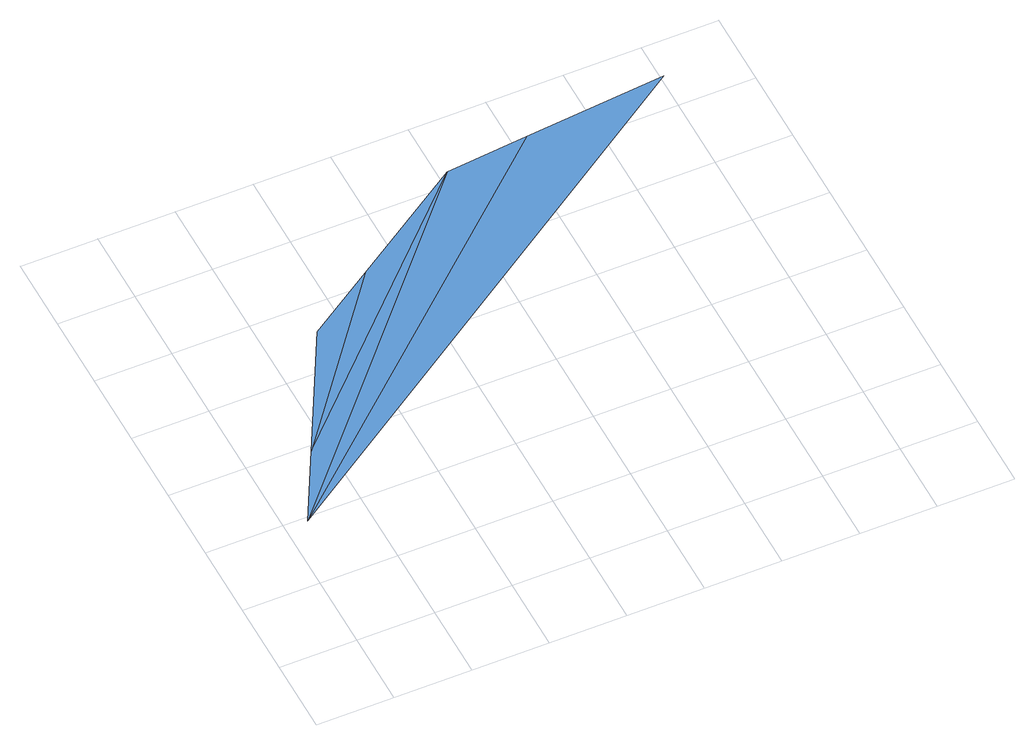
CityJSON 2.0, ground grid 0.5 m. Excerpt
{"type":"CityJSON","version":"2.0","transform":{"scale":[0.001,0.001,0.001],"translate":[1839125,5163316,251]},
"CityObjects":{
"waterbody1":{"type":"WaterBody","attributes":{"class":"unknow","usage":"unknow"},"geometry":[{"type":"MultiSurface","lod":"3","boundaries":[[[0,1,2]],[[1,3,4]],[[2,1,4]],[[4,3,5]],[[5,3,6]]],"semantics":{"surfaces":[{"type":"WaterSurface"}],"values":[0,0,0,0,0]}}]}
},
"vertices":[
[838,2291,827],[401,1457,827],[1288,2590,827],[147,971,827],[2061,3103,827],[2599,3155,827],[3523,3243,827]
]}
